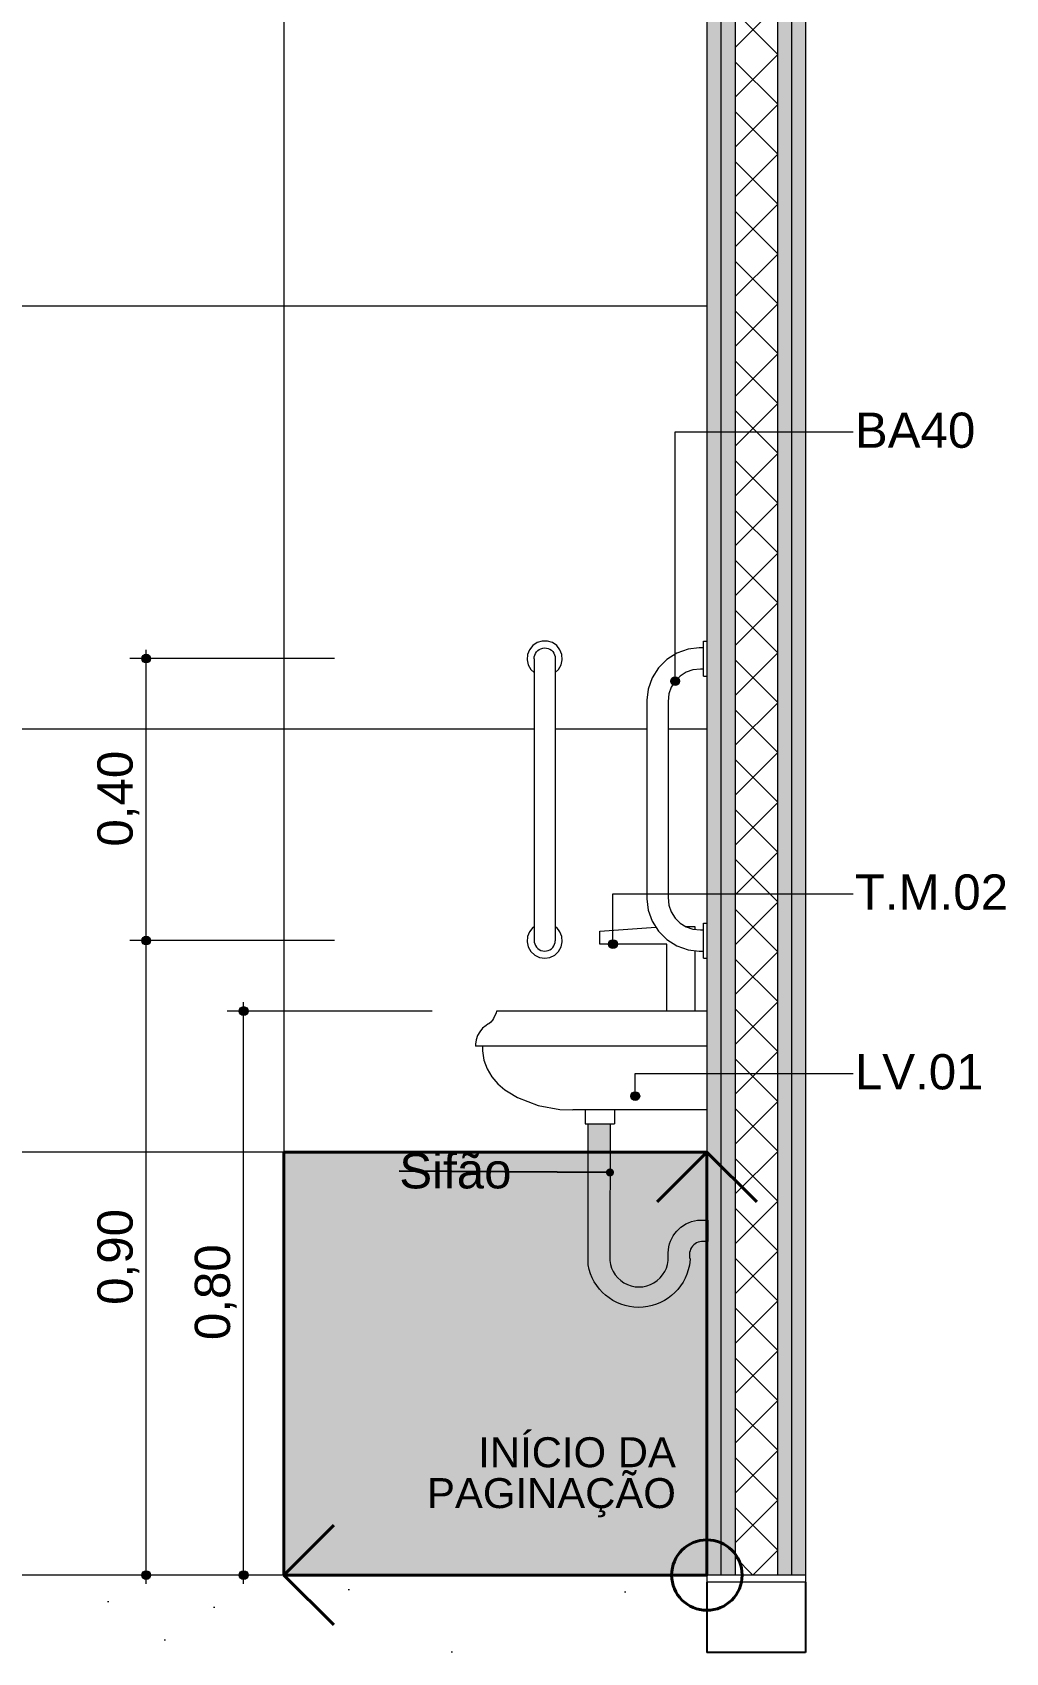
# Model space of a CAD drawing. Header units: metres. Extents: x -1.4 to 64, y -2.2 to 1.7.
# Drawn here: x 58.994 to 60.374, y -2.152 to 0.146 of the extents above; entities that cross this region are included whole.
import ezdxf

# ---------------------------------------------------------------- set-up
doc = ezdxf.new("R2010")
doc.units = ezdxf.units.M
doc.header["$MEASUREMENT"] = 0
for name, color, linetype in [('COTAS CORTE', 7, 'Continuous'), ('NOTAS-LAYOUT.EXEC', 7, 'Continuous'), ('PAREDE CONSTRUIR', 7, 'Continuous')]:
    doc.layers.add(name, color=color, linetype=linetype)
for name, color, linetype, lineweight, true_color in [('COTAS CORTE_Caneta_No__25', 7, 'Continuous', 13, 0x982312), ('LAJES.EST_Caneta_No__254', 7, 'Continuous', 0, 0xd1c9ad), ('LAJES.EST_Caneta_No__97', 7, 'Continuous', 13, 0x6b6b6b), ('LOUCAS-METAIS.ARQ_Caneta_No__96', 7, 'Continuous', 0, 0xb6b6b6), ('NOTAS-EXECUTIVO.ARQ_Caneta_No__12', 7, 'Continuous', 0, 0x030303), ('NOTAS-EXECUTIVO.ARQ_Caneta_No__19', 7, 'Continuous', 0, 0xe9e9e9), ('NOTAS-EXECUTIVO.ARQ_Caneta_No__24', 7, 'Continuous', 40, 0x851f10), ('PAREDE CONSTRUIR_Caneta_No__97', 7, 'Continuous', 13, 0x6b6b6b)]:
    doc.layers.add(name, color=color, linetype=linetype, lineweight=lineweight, true_color=true_color)
for name, color, linetype, lineweight in [('LAJES.EST_Caneta_No__4', 7, 'Continuous', 25), ('LAJES.EST_Caneta_No__7', 7, 'Continuous', 13), ('NOTAS-EXECUTIVO.ARQ_Caneta_No__1', 7, 'Continuous', 40), ('NOTAS-EXECUTIVO.ARQ_Caneta_No__241', 7, 'Continuous', 13), ('NOTAS-EXECUTIVO.ARQ_Caneta_No__5', 7, 'Continuous', 20), ('NOTAS-LAYOUT.EXEC_Caneta_No__241', 7, 'Continuous', 13), ('NOTAS-LAYOUT.EXEC_Caneta_No__5', 7, 'Continuous', 20), ('PAREDE CONSTRUIR_Caneta_No__241', 7, 'Continuous', 13), ('PAREDE CONSTRUIR_Caneta_No__83', 84, 'Continuous', 0)]:
    doc.layers.add(name, color=color, linetype=linetype, lineweight=lineweight)
doc.styles.add('GENERATED_STYLE_1', font='arial.ttf')
doc.dimstyles.new('GENERATED_STYLE__1', dxfattribs={"dimtxt": 0.05, "dimasz": 0.02375, "dimexe": 0.18, "dimexo": 0.267183, "dimgap": 0, "dimtad": 1, "dimzin": 0, "dimdsep": 46, "dimtxsty": 'GENERATED_STYLE_1', "dimblk": 'ARROWHEAD_11', "dimblk1": 'ARROWHEAD_11', "dimblk2": 'ARROWHEAD_11', "dimcen": 0.09, "dimclrd": 256, "dimclre": 256, "dimclrt": 256, "dimadec": 0, "dimazin": 0, "dimtfac": 1, "dimtdec": 4, "dimtmove": 0, "dimatfit": 3, "dimfxl": 0, "dimtolj": 1, "dimtzin": 0, "dimarcsym": 0})
doc.dimstyles.new('GENERATED_STYLE__4', dxfattribs={"dimtxt": 0.18, "dimasz": 0.0228, "dimexe": 0.18, "dimexo": 0.0625, "dimgap": 0, "dimtad": 0, "dimtih": 1, "dimtoh": 1, "dimdec": 4, "dimzin": 0, "dimdsep": 46, "dimcen": 0.09, "dimadec": 0, "dimazin": 0, "dimtfac": 1, "dimtdec": 4, "dimtmove": 0, "dimatfit": 3, "dimldrblk": 'ARROWHEAD_11', "dimfxl": 0, "dimtolj": 1, "dimtzin": 0, "dimarcsym": 0})
pattern_1 = [(45, (3.37655, -1.54186), (-0.159099, 0.159099), [0, -0.15, 0, -0.225]), (110, (3.87655, -1.54186), (0.2114308, 0.0769545), [0, -0.11, 0, -0.19])]
pattern_2 = [(50, (3.37655, -2.04186), (-0.546554, 0.0478173), [0.05715, -0.62865]), (355, (3.37655, -2.04186), (-0.10573, 0.5731705), [0.04572, -0.502922]), (100.4514, (3.4221, -2.04584), (0.4408237, 0.5253533), [0.04857, -0.534271]), (46.1842, (3.37655, -1.88946), (-0.813237, 0.126127), [0.085725, -0.942975]), (96.6356, (3.4443, -1.9), (0.712212, 0.742278), [0.072855, -0.801407]), (351.1842, (3.37655, -1.88946), (0.712212, 0.742278), [0.06858, -0.754379]), (21, (3.45275, -1.92756), (-0.454843, 0.3067956), [0.05715, -0.62865]), (326, (3.45275, -1.92756), (0.185406, 0.552564), [0.04572, -0.50292]), (71.4514, (3.49065, -1.9531), (0.6402493, 0.2457683), [0.04857, -0.53427]), (37.5, (3.37655, -2.04186), (0.0092658, 0.2536651), [0, -0.496824, 0, -0.51054, 0, -0.504825]), (7.5, (3.37655, -2.04186), (0.200459, 0.3005417), [0, -0.291084, 0, -0.485394, 0, -0.192405]), (327.5, (3.20662, -2.04186), (-0.4067718, 0.0171862), [0, -0.1905, 0, -0.59436, 0, -0.78867]), (317.5, (3.13042, -2.04186), (0.4443875, 0.0762795), [0, -0.24765, 0, -0.394716, 0, -0.56007])]

# ---------------------------------------------------------------- blocks, each defined once
blk = doc.blocks.new('*D182', base_point=(3.3766, -2.0419))
at = {"layer": 'COTAS CORTE_Caneta_No__25', "linetype": 'Continuous', "lineweight": 13, "true_color": 0x982312}
for points in [[(59.2873, -1.2419), (59.2877, -1.2442), (59.2891, -1.2463), (59.2911, -1.2476), (59.2935, -1.2481), (59.2959, -1.2476), (59.2979, -1.2463), (59.2993, -1.2442), (59.2998, -1.2419), (59.2993, -1.2395), (59.2979, -1.2374), (59.2959, -1.2361), (59.2935, -1.2356), (59.2911, -1.2361), (59.2891, -1.2374), (59.2877, -1.2395)], [(59.2873, -2.0419), (59.2877, -2.0442), (59.2891, -2.0463), (59.2911, -2.0476), (59.2935, -2.0481), (59.2959, -2.0476), (59.2979, -2.0463), (59.2993, -2.0442), (59.2998, -2.0419), (59.2993, -2.0395), (59.2979, -2.0374), (59.2959, -2.0361), (59.2935, -2.0356), (59.2911, -2.0361), (59.2891, -2.0374), (59.2877, -2.0395)]]:
    blk.add_hatch(color=24, dxfattribs=at).paths.add_polyline_path(points)
at = {"layer": 'COTAS CORTE_Caneta_No__25', "color": 24, "linetype": 'Continuous', "lineweight": 13, "true_color": 0x982312}
for p, q in [((59.2935, -1.2356), (59.2935, -1.2294)), ((59.2873, -1.2419), (59.2701, -1.2419)), ((59.2935, -2.0356), (59.2935, -1.2481)), ((59.5607, -1.2419), (59.2998, -1.2419)), ((59.2873, -2.0419), (59.2701, -2.0419)), ((59.5607, -2.0419), (59.2998, -2.0419)), ((59.2935, -2.0544), (59.2935, -2.0481))]:
    blk.add_line(p, q, dxfattribs=at)
for centre in [(59.2935, -1.2419), (59.2935, -2.0419)]:
    blk.add_circle(centre, 0.00625, dxfattribs=at)
at = {"layer": 'COTAS CORTE_Caneta_No__25', "color": 24, "lineweight": 13, "true_color": 0x982312, "insert": (59.2835, -1.7086), "char_height": 0.05, "attachment_point": 7, "rotation": 90, "style": 'GENERATED_STYLE_1'}
blk.add_mtext('\\A1;{\\pql;\\fArial|b0|i0|c0|p0;\\W1.000000;0,80}', dxfattribs=at)
blk = doc.blocks.new('ARROWHEAD_11')
at = {"color": 0, "linetype": 'Continuous', "lineweight": 0}
blk.add_line((0, 0), (-1, 0), dxfattribs=at)
at = {"color": 0, "linetype": 'Continuous', "lineweight": 0, "const_width": 0.25, "flags": 128}
blk.add_lwpolyline([(-0.125, 0, 1), (0.125, 0, 1)], format="xyb", close=True, dxfattribs=at)
blk = doc.blocks.new('*D183', base_point=(3.3766, -2.0419))
at = {"layer": 'COTAS CORTE_Caneta_No__25', "linetype": 'Continuous', "lineweight": 13, "true_color": 0x982312}
for points in [[(59.1491, -1.1419), (59.1496, -1.1442), (59.1509, -1.1463), (59.153, -1.1476), (59.1553, -1.1481), (59.1577, -1.1476), (59.1598, -1.1463), (59.1611, -1.1442), (59.1616, -1.1419), (59.1611, -1.1395), (59.1598, -1.1374), (59.1577, -1.1361), (59.1553, -1.1356), (59.153, -1.1361), (59.1509, -1.1374), (59.1496, -1.1395)], [(59.1491, -2.0419), (59.1496, -2.0442), (59.1509, -2.0463), (59.153, -2.0476), (59.1553, -2.0481), (59.1577, -2.0476), (59.1598, -2.0463), (59.1611, -2.0442), (59.1616, -2.0419), (59.1611, -2.0395), (59.1598, -2.0374), (59.1577, -2.0361), (59.1553, -2.0356), (59.153, -2.0361), (59.1509, -2.0374), (59.1496, -2.0395)]]:
    blk.add_hatch(color=24, dxfattribs=at).paths.add_polyline_path(points)
at = {"layer": 'COTAS CORTE_Caneta_No__25', "color": 24, "linetype": 'Continuous', "lineweight": 13, "true_color": 0x982312}
for p, q in [((59.1491, -1.1419), (59.1319, -1.1419)), ((59.1553, -2.0356), (59.1553, -1.1481)), ((59.4225, -1.1419), (59.1616, -1.1419)), ((59.1491, -2.0419), (59.1319, -2.0419)), ((59.4225, -2.0419), (59.1616, -2.0419)), ((59.1553, -2.0544), (59.1553, -2.0481))]:
    blk.add_line(p, q, dxfattribs=at)
for centre in [(59.1553, -1.1419), (59.1553, -2.0419)]:
    blk.add_circle(centre, 0.00625, dxfattribs=at)
at = {"layer": 'COTAS CORTE_Caneta_No__25', "color": 24, "lineweight": 13, "true_color": 0x982312, "insert": (59.1453, -1.6586), "char_height": 0.05, "attachment_point": 7, "rotation": 90, "style": 'GENERATED_STYLE_1'}
blk.add_mtext('\\A1;{\\pql;\\fArial|b0|i0|c0|p0;\\W1.000000;0,90}', dxfattribs=at)
blk = doc.blocks.new('*D184', base_point=(3.3766, -2.0419))
at = {"layer": 'COTAS CORTE_Caneta_No__25', "linetype": 'Continuous', "lineweight": 13, "true_color": 0x982312}
for points in [[(59.1491, -0.7419), (59.1496, -0.7442), (59.1509, -0.7463), (59.153, -0.7476), (59.1553, -0.7481), (59.1577, -0.7476), (59.1598, -0.7463), (59.1611, -0.7442), (59.1616, -0.7419), (59.1611, -0.7395), (59.1598, -0.7374), (59.1577, -0.7361), (59.1553, -0.7356), (59.153, -0.7361), (59.1509, -0.7374), (59.1496, -0.7395)], [(59.1491, -1.1419), (59.1496, -1.1442), (59.1509, -1.1463), (59.153, -1.1476), (59.1553, -1.1481), (59.1577, -1.1476), (59.1598, -1.1463), (59.1611, -1.1442), (59.1616, -1.1419), (59.1611, -1.1395), (59.1598, -1.1374), (59.1577, -1.1361), (59.1553, -1.1356), (59.153, -1.1361), (59.1509, -1.1374), (59.1496, -1.1395)]]:
    blk.add_hatch(color=24, dxfattribs=at).paths.add_polyline_path(points)
at = {"layer": 'COTAS CORTE_Caneta_No__25', "color": 24, "linetype": 'Continuous', "lineweight": 13, "true_color": 0x982312}
for p, q in [((59.1553, -0.7356), (59.1553, -0.7294)), ((59.1491, -0.7419), (59.1319, -0.7419)), ((59.1553, -1.1356), (59.1553, -0.7481)), ((59.4225, -0.7419), (59.1616, -0.7419)), ((59.1491, -1.1419), (59.1319, -1.1419)), ((59.4225, -1.1419), (59.1616, -1.1419))]:
    blk.add_line(p, q, dxfattribs=at)
for centre in [(59.1553, -0.7419), (59.1553, -1.1419)]:
    blk.add_circle(centre, 0.00625, dxfattribs=at)
at = {"layer": 'COTAS CORTE_Caneta_No__25', "color": 24, "lineweight": 13, "true_color": 0x982312, "insert": (59.1453, -1.0086), "char_height": 0.05, "attachment_point": 7, "rotation": 90, "style": 'GENERATED_STYLE_1'}
blk.add_mtext('\\A1;{\\pql;\\fArial|b0|i0|c0|p0;\\W1.000000;0,40}', dxfattribs=at)
blk = doc.blocks.new('Label_22_19', base_point=(59.9055, -0.7739))
at = {"layer": 'NOTAS-LAYOUT.EXEC', "linetype": 'Continuous', "lineweight": 0, "true_color": 0x000000}
blk.add_hatch(color=18, dxfattribs=at).paths.add_polyline_path([(59.8992, -0.7739), (59.8997, -0.7762), (59.9011, -0.7783), (59.9031, -0.7796), (59.9055, -0.7801), (59.9079, -0.7796), (59.9099, -0.7783), (59.9112, -0.7762), (59.9117, -0.7739), (59.9112, -0.7715), (59.9099, -0.7694), (59.9079, -0.7681), (59.9055, -0.7676), (59.9031, -0.7681), (59.9011, -0.7694), (59.8997, -0.7715)])
at = {"layer": 'NOTAS-LAYOUT.EXEC_Caneta_No__241', "color": 7, "linetype": 'Continuous', "lineweight": 13}
for p, q in [((59.9055, -0.7676), (59.9055, -0.4203)), ((59.9055, -0.4203), (60.158, -0.4203))]:
    blk.add_line(p, q, dxfattribs=at)
at = {"layer": 'NOTAS-LAYOUT.EXEC_Caneta_No__5', "color": 7, "linetype": 'Continuous', "lineweight": 20}
blk.add_circle((59.9055, -0.7739), 0.00625, dxfattribs=at)
at = {"layer": 'NOTAS-LAYOUT.EXEC_Caneta_No__241', "color": 7, "lineweight": 13, "insert": (60.1605, -0.393), "char_height": 0.05, "attachment_point": 1, "style": 'GENERATED_STYLE_1'}
blk.add_mtext('\\A1;{\\pql;\\pt0,241;\\fArial|b0|i0|c0|p0;\\W1.000000;BA40\\fArial|b0|i0|c0|p0;\\W1.000000;\\A1{\\H.66x;\\S^  ;}\\fArial|b0|i0|c0|p0;\\W1.000000;\\fArial|b0|i0|c0|p0;\\W1.000000;\\A1{\\H.66x;\\S^  ;}\\fArial|b0|i0|c0|p0;\\W1.000000;\\fArial|b0|i0|c0|p0;\\W1.000000;\\fArial|b0|i0|c0|p0;\\W1.000000;\\fArial|b0|i0|c0|p0;\\W1.000000;\\fArial|b0|i0|c0|p0;\\W1.000000;\\fArial|b0|i0|c0|p0;\\W1.000000;\\fArial|b0|i0|c0|p0;\\W1.000000;\\A1{\\H.66x;\\S^  ;}\\fArial|b0|i0|c0|p0;\\W1.000000;\\fArial|b0|i0|c0|p0;\\W1.000000;\\A1{\\H.66x;\\S^  ;}\\fArial|b0|i0|c0|p0;\\W1.000000;\\fArial|b0|i0|c0|p0;\\W1.000000;\\fArial|b0|i0|c0|p0;\\W1.000000;\\fArial|b0|i0|c0|p0;\\W1.000000;\\fArial|b0|i0|c0|p0;\\W1.000000;\\fArial|b0|i0|c0|p0;\\W1.000000;\\fArial|b0|i0|c0|p0;\\W1.000000;\\A1{\\H.66x;\\S^  ;}\\fArial|b0|i0|c0|p0;\\W1.000000;\\fArial|b0|i0|c0|p0;\\W1.000000;\\A1{\\H.66x;\\S^  ;}\\fArial|b0|i0|c0|p0;\\W1.000000;\\fArial|b0|i0|c0|p0;\\W1.000000;\\fArial|b0|i0|c0|p0;\\W1.000000;\\fArial|b0|i0|c0|p0;\\W1.000000;\\fArial|b0|i0|c0|p0;\\W1.000000;\\fArial|b0|i0|c0|p0;\\W1.000000;\\fArial|b0|i0|c0|p0;\\W1.000000;\\A1{\\H.66x;\\S^  ;}\\fArial|b0|i0|c0|p0;\\W1.000000;\\fArial|b0|i0|c0|p0;\\W1.000000;\\A1{\\H.66x;\\S^  ;}\\fArial|b0|i0|c0|p0;\\W1.000000;\\fArial|b0|i0|c0|p0;\\W1.000000;\\fArial|b0|i0|c0|p0;\\W1.000000;\\fArial|b0|i0|c0|p0;\\W1.000000;\\fArial|b0|i0|c0|p0;\\W1.000000;\\fArial|b0|i0|c0|p0;\\W1.000000;\\fArial|b0|i0|c0|p0;\\W1.000000;\\A1{\\H.66x;\\S^  ;}\\fArial|b0|i0|c0|p0;\\W1.000000;\\fArial|b0|i0|c0|p0;\\W1.000000;\\A1{\\H.66x;\\S^  ;}\\fArial|b0|i0|c0|p0;\\W1.000000;\\fArial|b0|i0|c0|p0;\\W1.000000;\\fArial|b0|i0|c0|p0;\\W1.000000;\\fArial|b0|i0|c0|p0;\\W1.000000;\\fArial|b0|i0|c0|p0;\\W1.000000;\\fArial|b0|i0|c0|p0;\\W1.000000;\\fArial|b0|i0|c0|p0;\\W1.000000;\\A1{\\H.66x;\\S^  ;}\\fArial|b0|i0|c0|p0;\\W1.000000;}', dxfattribs=at)
blk = doc.blocks.new('Label_23_19', base_point=(59.8174, -1.1469))
at = {"layer": 'NOTAS-LAYOUT.EXEC', "linetype": 'Continuous', "lineweight": 0, "true_color": 0x000000}
blk.add_hatch(color=18, dxfattribs=at).paths.add_polyline_path([(59.8111, -1.1469), (59.8116, -1.1492), (59.8129, -1.1513), (59.815, -1.1526), (59.8174, -1.1531), (59.8198, -1.1526), (59.8218, -1.1513), (59.8231, -1.1492), (59.8236, -1.1469), (59.8231, -1.1445), (59.8218, -1.1424), (59.8198, -1.1411), (59.8174, -1.1406), (59.815, -1.1411), (59.8129, -1.1424), (59.8116, -1.1445)])
at = {"layer": 'NOTAS-LAYOUT.EXEC_Caneta_No__241', "color": 7, "linetype": 'Continuous', "lineweight": 13}
for p, q in [((59.8174, -1.1406), (59.8174, -1.0754)), ((59.8174, -1.0754), (60.158, -1.0754))]:
    blk.add_line(p, q, dxfattribs=at)
at = {"layer": 'NOTAS-LAYOUT.EXEC_Caneta_No__5', "color": 7, "linetype": 'Continuous', "lineweight": 20}
blk.add_circle((59.8174, -1.1469), 0.00625, dxfattribs=at)
at = {"layer": 'NOTAS-LAYOUT.EXEC_Caneta_No__241', "color": 7, "lineweight": 13, "insert": (60.1605, -1.0481), "char_height": 0.05, "attachment_point": 1, "style": 'GENERATED_STYLE_1'}
blk.add_mtext('\\A1;{\\pql;\\pt0,241;\\fArial|b0|i0|c0|p0;\\W1.000000;T.M.02\\fArial|b0|i0|c0|p0;\\W1.000000;\\A1{\\H.66x;\\S^  ;}\\fArial|b0|i0|c0|p0;\\W1.000000;\\fArial|b0|i0|c0|p0;\\W1.000000;\\A1{\\H.66x;\\S^  ;}\\fArial|b0|i0|c0|p0;\\W1.000000;\\fArial|b0|i0|c0|p0;\\W1.000000;\\fArial|b0|i0|c0|p0;\\W1.000000;\\fArial|b0|i0|c0|p0;\\W1.000000;\\fArial|b0|i0|c0|p0;\\W1.000000;\\fArial|b0|i0|c0|p0;\\W1.000000;\\fArial|b0|i0|c0|p0;\\W1.000000;\\A1{\\H.66x;\\S^  ;}\\fArial|b0|i0|c0|p0;\\W1.000000;\\fArial|b0|i0|c0|p0;\\W1.000000;\\A1{\\H.66x;\\S^  ;}\\fArial|b0|i0|c0|p0;\\W1.000000;\\fArial|b0|i0|c0|p0;\\W1.000000;\\fArial|b0|i0|c0|p0;\\W1.000000;\\fArial|b0|i0|c0|p0;\\W1.000000;\\fArial|b0|i0|c0|p0;\\W1.000000;\\fArial|b0|i0|c0|p0;\\W1.000000;\\fArial|b0|i0|c0|p0;\\W1.000000;\\A1{\\H.66x;\\S^  ;}\\fArial|b0|i0|c0|p0;\\W1.000000;\\fArial|b0|i0|c0|p0;\\W1.000000;\\A1{\\H.66x;\\S^  ;}\\fArial|b0|i0|c0|p0;\\W1.000000;\\fArial|b0|i0|c0|p0;\\W1.000000;\\fArial|b0|i0|c0|p0;\\W1.000000;\\fArial|b0|i0|c0|p0;\\W1.000000;\\fArial|b0|i0|c0|p0;\\W1.000000;\\fArial|b0|i0|c0|p0;\\W1.000000;\\fArial|b0|i0|c0|p0;\\W1.000000;\\A1{\\H.66x;\\S^  ;}\\fArial|b0|i0|c0|p0;\\W1.000000;\\fArial|b0|i0|c0|p0;\\W1.000000;\\A1{\\H.66x;\\S^  ;}\\fArial|b0|i0|c0|p0;\\W1.000000;\\fArial|b0|i0|c0|p0;\\W1.000000;\\fArial|b0|i0|c0|p0;\\W1.000000;\\fArial|b0|i0|c0|p0;\\W1.000000;\\fArial|b0|i0|c0|p0;\\W1.000000;\\fArial|b0|i0|c0|p0;\\W1.000000;\\fArial|b0|i0|c0|p0;\\W1.000000;\\A1{\\H.66x;\\S^  ;}\\fArial|b0|i0|c0|p0;\\W1.000000;\\fArial|b0|i0|c0|p0;\\W1.000000;\\A1{\\H.66x;\\S^  ;}\\fArial|b0|i0|c0|p0;\\W1.000000;\\fArial|b0|i0|c0|p0;\\W1.000000;\\fArial|b0|i0|c0|p0;\\W1.000000;\\fArial|b0|i0|c0|p0;\\W1.000000;\\fArial|b0|i0|c0|p0;\\W1.000000;\\fArial|b0|i0|c0|p0;\\W1.000000;\\fArial|b0|i0|c0|p0;\\W1.000000;\\A1{\\H.66x;\\S^  ;}\\fArial|b0|i0|c0|p0;\\W1.000000;}', dxfattribs=at)
blk = doc.blocks.new('Label_24_19', base_point=(59.849, -1.3625))
at = {"layer": 'NOTAS-LAYOUT.EXEC', "linetype": 'Continuous', "lineweight": 0, "true_color": 0x000000}
blk.add_hatch(color=18, dxfattribs=at).paths.add_polyline_path([(59.8428, -1.3625), (59.8432, -1.3649), (59.8446, -1.367), (59.8466, -1.3683), (59.849, -1.3688), (59.8514, -1.3683), (59.8534, -1.367), (59.8548, -1.3649), (59.8553, -1.3625), (59.8548, -1.3602), (59.8534, -1.3581), (59.8514, -1.3568), (59.849, -1.3563), (59.8466, -1.3568), (59.8446, -1.3581), (59.8432, -1.3602)])
at = {"layer": 'NOTAS-LAYOUT.EXEC_Caneta_No__241', "color": 7, "linetype": 'Continuous', "lineweight": 13}
for p, q in [((59.849, -1.3563), (59.849, -1.3304)), ((59.849, -1.3304), (60.158, -1.3304))]:
    blk.add_line(p, q, dxfattribs=at)
at = {"layer": 'NOTAS-LAYOUT.EXEC_Caneta_No__5', "color": 7, "linetype": 'Continuous', "lineweight": 20}
blk.add_circle((59.849, -1.3625), 0.00625, dxfattribs=at)
at = {"layer": 'NOTAS-LAYOUT.EXEC_Caneta_No__241', "color": 7, "lineweight": 13, "insert": (60.1605, -1.303), "char_height": 0.05, "attachment_point": 1, "style": 'GENERATED_STYLE_1'}
blk.add_mtext('\\A1;{\\pql;\\pt0,241;\\fArial|b0|i0|c0|p0;\\W1.000000;LV.01\\fArial|b0|i0|c0|p0;\\W1.000000;\\A1{\\H.66x;\\S^  ;}\\fArial|b0|i0|c0|p0;\\W1.000000;\\fArial|b0|i0|c0|p0;\\W1.000000;\\A1{\\H.66x;\\S^  ;}\\fArial|b0|i0|c0|p0;\\W1.000000;\\fArial|b0|i0|c0|p0;\\W1.000000;\\fArial|b0|i0|c0|p0;\\W1.000000;\\fArial|b0|i0|c0|p0;\\W1.000000;\\fArial|b0|i0|c0|p0;\\W1.000000;\\fArial|b0|i0|c0|p0;\\W1.000000;\\fArial|b0|i0|c0|p0;\\W1.000000;\\A1{\\H.66x;\\S^  ;}\\fArial|b0|i0|c0|p0;\\W1.000000;\\fArial|b0|i0|c0|p0;\\W1.000000;\\A1{\\H.66x;\\S^  ;}\\fArial|b0|i0|c0|p0;\\W1.000000;\\fArial|b0|i0|c0|p0;\\W1.000000;\\fArial|b0|i0|c0|p0;\\W1.000000;\\fArial|b0|i0|c0|p0;\\W1.000000;\\fArial|b0|i0|c0|p0;\\W1.000000;\\fArial|b0|i0|c0|p0;\\W1.000000;\\fArial|b0|i0|c0|p0;\\W1.000000;\\A1{\\H.66x;\\S^  ;}\\fArial|b0|i0|c0|p0;\\W1.000000;\\fArial|b0|i0|c0|p0;\\W1.000000;\\A1{\\H.66x;\\S^  ;}\\fArial|b0|i0|c0|p0;\\W1.000000;\\fArial|b0|i0|c0|p0;\\W1.000000;\\fArial|b0|i0|c0|p0;\\W1.000000;\\fArial|b0|i0|c0|p0;\\W1.000000;\\fArial|b0|i0|c0|p0;\\W1.000000;\\fArial|b0|i0|c0|p0;\\W1.000000;\\fArial|b0|i0|c0|p0;\\W1.000000;\\A1{\\H.66x;\\S^  ;}\\fArial|b0|i0|c0|p0;\\W1.000000;\\fArial|b0|i0|c0|p0;\\W1.000000;\\A1{\\H.66x;\\S^  ;}\\fArial|b0|i0|c0|p0;\\W1.000000;\\fArial|b0|i0|c0|p0;\\W1.000000;\\fArial|b0|i0|c0|p0;\\W1.000000;\\fArial|b0|i0|c0|p0;\\W1.000000;\\fArial|b0|i0|c0|p0;\\W1.000000;\\fArial|b0|i0|c0|p0;\\W1.000000;\\fArial|b0|i0|c0|p0;\\W1.000000;\\A1{\\H.66x;\\S^  ;}\\fArial|b0|i0|c0|p0;\\W1.000000;\\fArial|b0|i0|c0|p0;\\W1.000000;\\A1{\\H.66x;\\S^  ;}\\fArial|b0|i0|c0|p0;\\W1.000000;\\fArial|b0|i0|c0|p0;\\W1.000000;\\fArial|b0|i0|c0|p0;\\W1.000000;\\fArial|b0|i0|c0|p0;\\W1.000000;\\fArial|b0|i0|c0|p0;\\W1.000000;\\fArial|b0|i0|c0|p0;\\W1.000000;\\fArial|b0|i0|c0|p0;\\W1.000000;\\A1{\\H.66x;\\S^  ;}\\fArial|b0|i0|c0|p0;\\W1.000000;}', dxfattribs=at)
blk = doc.blocks.new('símbolo_paginação de piso(1)(1)[15]_19', base_point=(59.9506, -2.0419))
at = {"layer": 'NOTAS-EXECUTIVO.ARQ_Caneta_No__24', "linetype": 'Continuous', "lineweight": 0, "true_color": 0x210704}
blk.add_hatch(color=18, dxfattribs=at).paths.add_polyline_path([(59.3506, -1.4419), (59.3506, -2.0419), (59.9506, -2.0419), (59.9506, -1.4419)])
at = {"layer": 'NOTAS-EXECUTIVO.ARQ_Caneta_No__1', "color": 7, "linetype": 'Continuous', "lineweight": 40}
for p, q in [((59.9506, -1.4419), (59.8799, -1.5126)), ((59.9506, -2.0419), (59.9506, -1.4419)), ((59.9506, -1.4419), (60.0213, -1.5126)), ((59.3506, -2.0419), (59.4213, -1.9711)), ((59.9506, -2.0419), (59.3506, -2.0419)), ((59.3506, -2.0419), (59.4213, -2.1126))]:
    blk.add_line(p, q, dxfattribs=at)
at = {"layer": 'NOTAS-EXECUTIVO.ARQ_Caneta_No__1', "color": 7, "linetype": 'Continuous', "lineweight": 40, "flags": 128}
blk.add_lwpolyline([(59.3506, -1.4419), (59.3506, -2.0419), (59.9506, -2.0419), (59.9506, -1.4419)], close=True, dxfattribs=at)
at = {"layer": 'NOTAS-EXECUTIVO.ARQ_Caneta_No__1', "color": 7, "linetype": 'Continuous', "lineweight": 40}
blk.add_circle((59.9506, -2.0419), 0.05, dxfattribs=at)

msp = doc.modelspace()

# ---------------------------------------------------------------- hatches: boundary and pattern name
at = {"layer": 'LAJES.EST_Caneta_No__254', "linetype": 'Continuous', "lineweight": 0, "true_color": 0xd1c9ad}
h = msp.add_hatch(dxfattribs=at)
h.set_pattern_fill('Haie_OD_0013', color=9, style=0, pattern_type=2)
h.set_pattern_definition(pattern_1)
h.paths.add_polyline_path([(59.9506, -2.0419), (57.8506, -2.0419), (57.8506, -2.0519), (59.9506, -2.0519)])
h = msp.add_hatch(dxfattribs=at)
h.set_pattern_fill('Haie_OD_0013', color=9, style=0, pattern_type=2)
h.set_pattern_definition(pattern_1)
h.paths.add_polyline_path([(60.0906, -2.0419), (59.9506, -2.0419), (59.9506, -2.0519), (60.0906, -2.0519)])
at = {"layer": 'LAJES.EST_Caneta_No__97', "linetype": 'Continuous', "lineweight": 13, "true_color": 0x6b6b6b}
h = msp.add_hatch(dxfattribs=at)
h.set_pattern_fill('AR_CONC_0013', color=251, style=0, pattern_type=2)
h.set_pattern_definition(pattern_2)
h.paths.add_polyline_path([(57.8506, -2.1519), (59.9506, -2.1519), (59.9506, -2.0519), (57.8506, -2.0519)])
h = msp.add_hatch(dxfattribs=at)
h.set_pattern_fill('AR_CONC_0013', color=251, style=0, pattern_type=2)
h.set_pattern_definition(pattern_2)
h.paths.add_polyline_path([(60.0906, -2.0519), (59.9506, -2.0519), (59.9506, -2.1519), (60.0906, -2.1519)])
at = {"layer": 'NOTAS-EXECUTIVO.ARQ_Caneta_No__19', "linetype": 'Continuous', "lineweight": 0, "true_color": 0x747474}
msp.add_hatch(color=8, dxfattribs=at).paths.add_polyline_path([(59.7821, -1.602), (59.7821, -1.4019), (59.8134, -1.4017), (59.8127, -1.59, 1.040135), (59.8958, -1.59), (59.8958, -1.585, -0.375027), (59.9371, -1.5387), (59.9481, -1.5386), (59.9517, -1.5386), (59.9517, -1.5688), (59.9481, -1.5688, 0.569314), (59.9268, -1.594), (59.9257, -1.6025, -0.835082)])
at = {"layer": 'PAREDE CONSTRUIR', "linetype": 'Continuous', "lineweight": 0, "true_color": 0xffffff}
for points in [[(59.9506, 1.1081), (59.9506, -2.0419), (59.9706, -2.0419), (59.9706, 1.1081)], [(59.9706, 1.1081), (59.9706, -2.0419), (59.9906, -2.0419), (59.9906, 1.1081)], [(60.0506, 1.1081), (60.0506, -2.0419), (60.0706, -2.0419), (60.0706, 1.1081)], [(60.0906, 1.1081), (60.0706, 1.1081), (60.0706, -2.0419), (60.0906, -2.0419)]]:
    msp.add_hatch(color=7, dxfattribs=at).paths.add_polyline_path(points)
at = {"layer": 'PAREDE CONSTRUIR_Caneta_No__83', "linetype": 'Continuous', "lineweight": 0}
h = msp.add_hatch(dxfattribs=at)
h.set_pattern_fill('Placomur_0013', color=84, style=0, pattern_type=2)
h.set_pattern_definition([(45, (3.37655, -2.041855), (-0.03535534, 0.03535534), []), (135, (3.37655, -2.041855), (0.03535534, 0.03535534), [])])
h.paths.add_polyline_path([(59.9906, 1.1081), (59.9906, -2.0419), (60.0506, -2.0419), (60.0506, 1.1081)])
at = {"layer": 'PAREDE CONSTRUIR_Caneta_No__97', "linetype": 'Continuous', "lineweight": 13, "true_color": 0x6b6b6b}
h = msp.add_hatch(dxfattribs=at)
h.set_pattern_fill('Ceramica_60_x_60_0013', color=251, style=0, pattern_type=2)
h.set_pattern_definition([(180, (59.9506, -2.04186), (0, 0.6), []), (90, (59.9506, -2.04186), (0.6, 0), [])])
h.paths.add_polyline_path([(57.8506, -2.0419), (57.9102, -2.0419), (57.9102, 0.1081), (58.9602, 0.1081), (58.9602, -2.0419), (59.9506, -2.0419), (59.9506, -1.3819), (59.8197, -1.3819), (59.8197, -1.4019), (59.7777, -1.4019), (59.7777, -1.3819), (59.7604, -1.3819), (59.7422, -1.3816), (59.7272, -1.3787), (59.7271, -1.3787), (59.7114, -1.3757), (59.6821, -1.3645), (59.6686, -1.3564), (59.6639, -1.3537), (59.6539, -1.3452), (59.6455, -1.3351), (59.6389, -1.3238), (59.6344, -1.3114), (59.6322, -1.2984), (59.6322, -1.2919), (59.6222, -1.2919), (59.6222, -1.2918), (59.6222, -1.2889), (59.6233, -1.2826), (59.6254, -1.2767), (59.6285, -1.2712), (59.6325, -1.2663), (59.6374, -1.2622), (59.6401, -1.2606), (59.6415, -1.2598), (59.6441, -1.2576), (59.6463, -1.2549), (59.6477, -1.2524), (59.6515, -1.2445), (59.652, -1.242), (59.6521, -1.2419), (59.8937, -1.2419), (59.8937, -1.1469), (59.7987, -1.1469), (59.7987, -1.1285), (59.8783, -1.1229), (59.8729, -1.1144), (59.8674, -1.0986), (59.8656, -1.0827), (59.8656, -0.801), (59.8674, -0.7851), (59.8729, -0.7693), (59.8819, -0.755), (59.8938, -0.7431), (59.908, -0.7342), (59.9239, -0.7286), (59.9397, -0.7269), (59.9456, -0.7269), (59.9456, -0.7171), (59.9506, -0.7171), (59.9506, 1.1081), (57.8506, 1.1081)])
h.paths.add_polyline_path([(59.6957, -0.7437), (59.6962, -0.7363), (59.6989, -0.7294), (59.7036, -0.7235), (59.7097, -0.7193), (59.7169, -0.7171), (59.7243, -0.7171), (59.7314, -0.7193), (59.7376, -0.7235), (59.7422, -0.7294), (59.745, -0.7363), (59.7455, -0.7437), (59.7439, -0.751), (59.7401, -0.7574), (59.7356, -0.7617), (59.7356, -1.1222), (59.7376, -1.1235), (59.7422, -1.1294), (59.745, -1.1363), (59.7455, -1.1437), (59.7439, -1.151), (59.7401, -1.1574), (59.7347, -1.1625), (59.728, -1.1657), (59.7206, -1.1669), (59.7132, -1.1657), (59.7065, -1.1625), (59.701, -1.1574), (59.6973, -1.151), (59.6957, -1.1437), (59.6962, -1.1363), (59.6989, -1.1294), (59.7036, -1.1235), (59.7056, -1.1222), (59.7056, -0.7617), (59.701, -0.7574), (59.6973, -0.751)], flags=0)
h = msp.add_hatch(dxfattribs=at)
h.set_pattern_fill('Ceramica_60_x_60_0013', color=251, style=0, pattern_type=2)
h.set_pattern_definition([(180, (59.9506, -2.04186), (0, 0.6), []), (90, (59.9506, -2.04186), (0.6, 0), [])])
h.paths.add_polyline_path([(59.8956, -1.081), (59.8968, -1.0918), (59.9001, -1.1013), (59.9055, -1.1099), (59.9126, -1.117), (59.9204, -1.1219), (59.9337, -1.1219), (59.9337, -1.126), (59.9414, -1.1269), (59.9456, -1.1269), (59.9456, -1.1171), (59.9506, -1.1171), (59.9506, -0.7669), (59.9456, -0.7669), (59.9456, -0.7569), (59.9414, -0.7569), (59.9306, -0.7581), (59.9211, -0.7614), (59.9126, -0.7667), (59.9055, -0.7739), (59.9001, -0.7824), (59.8968, -0.7919), (59.8956, -0.8027)])
h = msp.add_hatch(dxfattribs=at)
h.set_pattern_fill('Ceramica_60_x_60_0013', color=251, style=0, pattern_type=2)
h.set_pattern_definition([(180, (59.9506, -2.04186), (0, 0.6), []), (90, (59.9506, -2.04186), (0.6, 0), [])])
h.paths.add_polyline_path([(59.9337, -1.1562), (59.9337, -1.2419), (59.9506, -1.2419), (59.9506, -1.1669), (59.9456, -1.1669), (59.9456, -1.1569), (59.9397, -1.1569)])

# ---------------------------------------------------------------- linework, layer by layer
at = {"layer": 'LAJES.EST_Caneta_No__4', "color": 7, "linetype": 'Continuous', "lineweight": 25}
for p, q in [((59.9506, -2.0519), (59.9506, -2.1519)), ((60.0906, -2.0519), (60.0906, -2.1519)), ((60.0906, -2.1519), (59.9506, -2.1519))]:
    msp.add_line(p, q, dxfattribs=at)
at = {"layer": 'LAJES.EST_Caneta_No__7', "color": 7, "linetype": 'Continuous', "lineweight": 13}
for p, q in [((59.9506, -2.0419), (59.9506, -2.0519)), ((60.0906, -2.0419), (60.0906, -2.0519)), ((60.0906, -2.0519), (59.9506, -2.0519))]:
    msp.add_line(p, q, dxfattribs=at)
at = {"layer": 'LAJES.EST_Caneta_No__7', "color": 7, "linetype": 'Continuous', "lineweight": 13, "flags": 128}
msp.add_lwpolyline([(60.0906, -2.0419), (60.0706, -2.0419), (60.0506, -2.0419), (59.9906, -2.0419), (59.9706, -2.0419), (59.9506, -2.0419)], dxfattribs=at)
at = {"layer": 'LOUCAS-METAIS.ARQ_Caneta_No__96', "color": 253, "linetype": 'Continuous', "lineweight": 0, "true_color": 0xb6b6b6}
for p, q in [((59.6989, -0.7294), (59.6962, -0.7363)), ((59.7036, -0.7235), (59.6989, -0.7294)), ((59.7097, -0.7193), (59.7036, -0.7235)), ((59.7064, -0.737), (59.7075, -0.7346)), ((59.7075, -0.7346), (59.7089, -0.7324)), ((59.7089, -0.7324), (59.7107, -0.7305)), ((59.7169, -0.7171), (59.7097, -0.7193)), ((59.7107, -0.7305), (59.7129, -0.729)), ((59.7129, -0.729), (59.7152, -0.7279)), ((59.7152, -0.7279), (59.7177, -0.7271)), ((59.7243, -0.7171), (59.7169, -0.7171)), ((59.7177, -0.7271), (59.7203, -0.7269)), ((59.7203, -0.7269), (59.7229, -0.727)), ((59.7229, -0.727), (59.7255, -0.7277)), ((59.7314, -0.7193), (59.7243, -0.7171)), ((59.7255, -0.7277), (59.7279, -0.7287)), ((59.7279, -0.7287), (59.73, -0.7302)), ((59.73, -0.7302), (59.7319, -0.732)), ((59.7376, -0.7235), (59.7314, -0.7193)), ((59.7319, -0.732), (59.7334, -0.7341)), ((59.7334, -0.7341), (59.7346, -0.7365)), ((59.7422, -0.7294), (59.7376, -0.7235)), ((59.745, -0.7363), (59.7422, -0.7294)), ((59.908, -0.7342), (59.8938, -0.7431)), ((59.9239, -0.7286), (59.908, -0.7342)), ((59.9397, -0.7269), (59.9239, -0.7286)), ((59.9456, -0.7269), (59.9397, -0.7269)), ((59.9456, -0.7193), (59.9456, -0.7171)), ((59.9456, -0.7171), (59.9506, -0.7171)), ((59.9456, -0.7235), (59.9456, -0.7193)), ((59.9456, -0.7294), (59.9456, -0.7235)), ((59.9456, -0.7363), (59.9456, -0.7294)), ((59.6962, -0.7363), (59.6957, -0.7437)), ((59.6957, -0.7437), (59.6973, -0.751)), ((59.6973, -0.751), (59.701, -0.7574)), ((59.701, -0.7574), (59.7056, -0.7617)), ((59.7056, -0.7421), (59.7058, -0.7395)), ((59.7056, -0.7421), (59.7056, -0.7436)), ((59.7056, -0.7436), (59.7056, -0.748)), ((59.7056, -0.748), (59.7056, -0.7552)), ((59.7056, -0.7552), (59.7056, -0.7646)), ((59.7058, -0.7395), (59.7064, -0.737)), ((59.7346, -0.7365), (59.7353, -0.739)), ((59.7353, -0.739), (59.7356, -0.7416)), ((59.7356, -0.7416), (59.7356, -0.7431)), ((59.7356, -0.7431), (59.7356, -0.7476)), ((59.7356, -0.7476), (59.7356, -0.7547)), ((59.7356, -0.7547), (59.7356, -0.7643)), ((59.7356, -0.7617), (59.7401, -0.7574)), ((59.7401, -0.7574), (59.7439, -0.751)), ((59.7439, -0.751), (59.7455, -0.7437)), ((59.7455, -0.7437), (59.745, -0.7363)), ((59.8819, -0.755), (59.8729, -0.7693)), ((59.8938, -0.7431), (59.8819, -0.755)), ((59.9306, -0.7581), (59.9211, -0.7614)), ((59.9414, -0.7569), (59.9306, -0.7581)), ((59.9456, -0.7569), (59.9414, -0.7569)), ((59.9456, -0.7437), (59.9456, -0.7363)), ((59.9456, -0.751), (59.9456, -0.7437)), ((59.9456, -0.7574), (59.9456, -0.751)), ((59.9456, -0.7625), (59.9456, -0.7574)), ((59.7056, -0.7646), (59.7056, -0.7759)), ((59.7056, -0.7759), (59.7056, -0.7886)), ((59.7356, -0.7643), (59.7356, -0.7757)), ((59.7356, -0.7757), (59.7356, -0.7884)), ((59.8729, -0.7693), (59.8674, -0.7851)), ((59.9055, -0.7739), (59.9001, -0.7824)), ((59.9126, -0.7667), (59.9055, -0.7739)), ((59.9211, -0.7614), (59.9126, -0.7667)), ((59.9456, -0.7657), (59.9456, -0.7625)), ((59.9456, -0.7669), (59.9456, -0.7657)), ((59.9456, -0.7669), (59.9506, -0.7669)), ((59.7056, -0.7886), (59.7056, -0.8019)), ((59.7056, -0.8019), (59.7056, -1.0818)), ((59.7356, -0.7884), (59.7356, -0.8018)), ((59.7356, -0.8018), (59.7356, -1.0819)), ((59.8674, -0.7851), (59.8656, -0.801)), ((59.8656, -0.801), (59.8656, -1.0827)), ((59.8968, -0.7919), (59.8956, -0.8027)), ((59.8956, -0.8027), (59.8956, -1.081)), ((59.9001, -0.7824), (59.8968, -0.7919)), ((59.7056, -1.0818), (59.7056, -1.0951)), ((59.7056, -1.0951), (59.7056, -1.1078)), ((59.7356, -1.0819), (59.7356, -1.0953)), ((59.7356, -1.0953), (59.7356, -1.108)), ((59.8656, -1.0827), (59.8674, -1.0986)), ((59.8674, -1.0986), (59.8729, -1.1144)), ((59.8956, -1.081), (59.8968, -1.0918)), ((59.8968, -1.0918), (59.9001, -1.1013)), ((59.9001, -1.1013), (59.9055, -1.1099)), ((59.7036, -1.1235), (59.6989, -1.1294)), ((59.7056, -1.1222), (59.7036, -1.1235)), ((59.7056, -1.1078), (59.7056, -1.1191)), ((59.7056, -1.1191), (59.7056, -1.1286)), ((59.7356, -1.108), (59.7356, -1.1194)), ((59.7356, -1.1194), (59.7356, -1.129)), ((59.7376, -1.1235), (59.7356, -1.1222)), ((59.7422, -1.1294), (59.7376, -1.1235)), ((59.7987, -1.1285), (59.8783, -1.1229)), ((59.8729, -1.1144), (59.8819, -1.1287)), ((59.9055, -1.1099), (59.9126, -1.117)), ((59.9126, -1.117), (59.9211, -1.1223)), ((59.9204, -1.1219), (59.9337, -1.1219)), ((59.9211, -1.1223), (59.9306, -1.1256)), ((59.9306, -1.1256), (59.9414, -1.1269)), ((59.9337, -1.1219), (59.9337, -1.126)), ((59.9456, -1.1193), (59.9456, -1.1171)), ((59.9456, -1.1171), (59.9506, -1.1171)), ((59.9456, -1.1235), (59.9456, -1.1193)), ((59.9456, -1.1294), (59.9456, -1.1235)), ((59.6962, -1.1363), (59.6957, -1.1437)), ((59.6957, -1.1437), (59.6973, -1.151)), ((59.6989, -1.1294), (59.6962, -1.1363)), ((59.7056, -1.1286), (59.7056, -1.1357)), ((59.7056, -1.1357), (59.7056, -1.1401)), ((59.7056, -1.1401), (59.7056, -1.1416)), ((59.7056, -1.1416), (59.7058, -1.1442)), ((59.7058, -1.1442), (59.7064, -1.1467)), ((59.7064, -1.1467), (59.7075, -1.1491)), ((59.7334, -1.1496), (59.7346, -1.1472)), ((59.7346, -1.1472), (59.7353, -1.1447)), ((59.7353, -1.1447), (59.7356, -1.1421)), ((59.7356, -1.129), (59.7356, -1.1362)), ((59.7356, -1.1362), (59.7356, -1.1406)), ((59.7356, -1.1406), (59.7356, -1.1421)), ((59.745, -1.1363), (59.7422, -1.1294)), ((59.7439, -1.151), (59.7455, -1.1437)), ((59.7455, -1.1437), (59.745, -1.1363)), ((59.7987, -1.1469), (59.7987, -1.1285)), ((59.8937, -1.1469), (59.7987, -1.1469)), ((59.8819, -1.1287), (59.8938, -1.1406)), ((59.8937, -1.2419), (59.8937, -1.1469)), ((59.8938, -1.1406), (59.908, -1.1495)), ((59.9414, -1.1269), (59.9456, -1.1269)), ((59.9456, -1.1363), (59.9456, -1.1294)), ((59.9456, -1.1437), (59.9456, -1.1363)), ((59.9456, -1.151), (59.9456, -1.1437)), ((59.6973, -1.151), (59.701, -1.1574)), ((59.701, -1.1574), (59.7065, -1.1625)), ((59.7065, -1.1625), (59.7132, -1.1657)), ((59.7075, -1.1491), (59.7089, -1.1513)), ((59.7089, -1.1513), (59.7107, -1.1532)), ((59.7107, -1.1532), (59.7129, -1.1547)), ((59.7129, -1.1547), (59.7152, -1.1559)), ((59.7132, -1.1657), (59.7206, -1.1669)), ((59.7152, -1.1559), (59.7177, -1.1566)), ((59.7177, -1.1566), (59.7203, -1.1569)), ((59.7203, -1.1569), (59.7229, -1.1567)), ((59.7206, -1.1669), (59.728, -1.1657)), ((59.7229, -1.1567), (59.7255, -1.156)), ((59.7255, -1.156), (59.7279, -1.155)), ((59.7279, -1.155), (59.73, -1.1535)), ((59.728, -1.1657), (59.7347, -1.1625)), ((59.73, -1.1535), (59.7319, -1.1517)), ((59.7319, -1.1517), (59.7334, -1.1496)), ((59.7347, -1.1625), (59.7401, -1.1574)), ((59.7401, -1.1574), (59.7439, -1.151)), ((59.908, -1.1495), (59.9239, -1.1551)), ((59.9239, -1.1551), (59.9397, -1.1569)), ((59.9337, -1.1562), (59.9337, -1.2419)), ((59.9397, -1.1569), (59.9456, -1.1569)), ((59.9456, -1.1574), (59.9456, -1.151)), ((59.9456, -1.1625), (59.9456, -1.1574)), ((59.9456, -1.1657), (59.9456, -1.1625)), ((59.9456, -1.1669), (59.9456, -1.1657)), ((59.9456, -1.1669), (59.9506, -1.1669)), ((59.6374, -1.2622), (59.6325, -1.2663)), ((59.6401, -1.2606), (59.6374, -1.2622)), ((59.6374, -1.2622), (59.6374, -1.2622)), ((59.6415, -1.2598), (59.6401, -1.2606)), ((59.6441, -1.2576), (59.6415, -1.2598)), ((59.6415, -1.2598), (59.6415, -1.2598)), ((59.6463, -1.2549), (59.6441, -1.2576)), ((59.6477, -1.2524), (59.6463, -1.2549)), ((59.6515, -1.2445), (59.6477, -1.2524)), ((59.652, -1.242), (59.6515, -1.2445)), ((59.6521, -1.2419), (59.652, -1.242)), ((59.6638, -1.2419), (59.6521, -1.2419)), ((59.6869, -1.2419), (59.6638, -1.2419)), ((59.7001, -1.2419), (59.6869, -1.2419)), ((59.7172, -1.2419), (59.7001, -1.2419)), ((59.7372, -1.2419), (59.7172, -1.2419)), ((59.7594, -1.2419), (59.7372, -1.2419)), ((59.7826, -1.2419), (59.7594, -1.2419)), ((59.8162, -1.2419), (59.7826, -1.2419)), ((59.9506, -1.2419), (59.8162, -1.2419)), ((59.6233, -1.2826), (59.6222, -1.2889)), ((59.6254, -1.2767), (59.6233, -1.2826)), ((59.6285, -1.2712), (59.6254, -1.2767)), ((59.6325, -1.2663), (59.6285, -1.2712)), ((59.6325, -1.2663), (59.6325, -1.2663)), ((59.6222, -1.2889), (59.6222, -1.2918)), ((59.6222, -1.2918), (59.6222, -1.2919)), ((59.6352, -1.2919), (59.6222, -1.2919)), ((59.6322, -1.2919), (59.6322, -1.2984)), ((59.6322, -1.2984), (59.6344, -1.3114)), ((59.6605, -1.2919), (59.6352, -1.2919)), ((59.6774, -1.2919), (59.6605, -1.2919)), ((59.6992, -1.2919), (59.6774, -1.2919)), ((59.7248, -1.2919), (59.6992, -1.2919)), ((59.753, -1.2919), (59.7248, -1.2919)), ((59.7826, -1.2919), (59.753, -1.2919)), ((59.8162, -1.2919), (59.7826, -1.2919)), ((59.9506, -1.2919), (59.8162, -1.2919)), ((59.6344, -1.3114), (59.6389, -1.3238)), ((59.6389, -1.3238), (59.6455, -1.3351)), ((59.6455, -1.3351), (59.6539, -1.3452)), ((59.6539, -1.3452), (59.6639, -1.3537)), ((59.6639, -1.3537), (59.6686, -1.3564)), ((59.6639, -1.3537), (59.6639, -1.3537)), ((59.6686, -1.3564), (59.6821, -1.3645)), ((59.6821, -1.3645), (59.7114, -1.3757)), ((59.7114, -1.3757), (59.7422, -1.3816)), ((59.7422, -1.3816), (59.7604, -1.3819)), ((59.7679, -1.3819), (59.7604, -1.3819)), ((59.7679, -1.3819), (59.7604, -1.3819)), ((59.7826, -1.3819), (59.7679, -1.3819)), ((59.7826, -1.3819), (59.7679, -1.3819)), ((59.7777, -1.3819), (59.7777, -1.4019)), ((59.8162, -1.3819), (59.7826, -1.3819)), ((59.9506, -1.3819), (59.8162, -1.3819)), ((59.8197, -1.3819), (59.8197, -1.4019)), ((59.7777, -1.4019), (59.7784, -1.4019)), ((59.7784, -1.4019), (59.7805, -1.4019)), ((59.7805, -1.4019), (59.7838, -1.4019)), ((59.7838, -1.4019), (59.7882, -1.4019)), ((59.7882, -1.4019), (59.7933, -1.4019)), ((59.7933, -1.4019), (59.7987, -1.4019)), ((59.7987, -1.4019), (59.8041, -1.4019)), ((59.8041, -1.4019), (59.8092, -1.4019)), ((59.8092, -1.4019), (59.8135, -1.4019)), ((59.8135, -1.4019), (59.8169, -1.4019)), ((59.8169, -1.4019), (59.819, -1.4019)), ((59.819, -1.4019), (59.8197, -1.4019))]:
    msp.add_line(p, q, dxfattribs=at)
at = {"layer": 'NOTAS-EXECUTIVO.ARQ_Caneta_No__5', "color": 7, "linetype": 'Continuous', "lineweight": 20, "flags": 128}
msp.add_lwpolyline([(59.7821, -1.602), (59.7821, -1.4019), (59.8134, -1.4017), (59.8127, -1.59, 1.040135), (59.8958, -1.59), (59.8958, -1.585, -0.375027), (59.9371, -1.5387), (59.9481, -1.5386), (59.9517, -1.5386), (59.9517, -1.5688), (59.9481, -1.5688, 0.569314), (59.9268, -1.594), (59.9257, -1.6025, -0.835082)], format="xyb", close=True, dxfattribs=at)
at = {"layer": 'PAREDE CONSTRUIR_Caneta_No__241', "color": 7, "linetype": 'Continuous', "lineweight": 13}
for p, q in [((59.9506, 1.1081), (59.9506, -2.0419)), ((59.9706, 1.1081), (59.9706, -2.0419)), ((59.9906, 1.1081), (59.9906, -2.0419)), ((60.0506, 1.1081), (60.0506, -2.0419)), ((60.0706, 1.1081), (60.0706, -2.0419)), ((60.0906, 1.1081), (60.0906, -1.9419)), ((60.0906, -1.9419), (60.0906, -2.0419))]:
    msp.add_line(p, q, dxfattribs=at)

# ---------------------------------------------------------------- block references
at = {"layer": 'NOTAS-EXECUTIVO.ARQ_Caneta_No__1', "color": 7, "linetype": 'Continuous', "lineweight": 40}
msp.add_blockref('símbolo_paginação de piso(1)(1)[15]_19', (59.9506, -2.0419), dxfattribs=at)
at = {"layer": 'NOTAS-LAYOUT.EXEC', "color": 7, "linetype": 'Continuous', "lineweight": 13}
for name, p in [('Label_22_19', (59.9055, -0.7739)), ('Label_23_19', (59.8174, -1.1469)), ('Label_24_19', (59.849, -1.3625))]:
    msp.add_blockref(name, p, dxfattribs=at)

# ---------------------------------------------------------------- texts
at = {"layer": 'NOTAS-EXECUTIVO.ARQ_Caneta_No__1', "color": 7, "linetype": 'Continuous', "lineweight": 40, "insert": (59.5143, -1.4688), "char_height": 0.05, "attachment_point": 4, "style": 'GENERATED_STYLE_1'}
msp.add_mtext('\\A1;{\\pql;\\fArial|b0|i0|c0|p0;\\W1.000000;Sifão}', dxfattribs=at)
at = {"layer": 'NOTAS-EXECUTIVO.ARQ_Caneta_No__12', "color": 18, "linetype": 'Continuous', "lineweight": 0, "true_color": 0x030303, "insert": (59.9066, -1.8464), "char_height": 0.0425, "attachment_point": 3, "line_spacing_factor": 0.81868, "style": 'GENERATED_STYLE_1'}
msp.add_mtext('\\A1;{\\pqr;\\fArial|b0|i0|c0|p0;\\W1.000000;INÍCIO DA\\P\\pqr;\\fArial|b0|i0|c0|p0;\\W1.000000;PAGINAÇÃO}', dxfattribs=at)

# ---------------------------------------------------------------- dimensions: what is measured, and where the dimension line sits
at = {"layer": 'COTAS CORTE', "color": 24, "linetype": 'Continuous', "lineweight": 13, "true_color": 0x982312}
for base, p1, p2, picture, middle in [((59.1553, -0.7419), (59.7206, -1.1419), (59.7206, -0.7419), '*D184', (59.1203, -0.9439)), ((59.1553, -1.1419), (59.9506, -2.0419), (59.7206, -1.1419), '*D183', (59.1203, -1.5939)), ((59.2935, -1.2419), (59.9506, -2.0419), (59.8599, -1.2419), '*D182', (59.2585, -1.6439))]:
    dim = msp.add_linear_dim(base=base, p1=p1, p2=p2, angle=90, dimstyle='GENERATED_STYLE__1', dxfattribs=at)
    dim.commit()
    dim.dimension.update_dxf_attribs({"geometry": picture, "text_midpoint": middle, "dimtype": 160, "text_rotation": 90})

# ---------------------------------------------------------------- leaders
at = {"layer": 'NOTAS-EXECUTIVO.ARQ_Caneta_No__241', "color": 7, "linetype": 'Continuous', "lineweight": 13, "annotation_type": 0, "has_hookline": 1, "hookline_direction": 1, "text_width": 0.1533}
msp.add_leader([(59.8131, -1.4708), (59.5143, -1.4688)], dimstyle='GENERATED_STYLE__4', dxfattribs=at)

doc.saveas('drawing.dxf')
